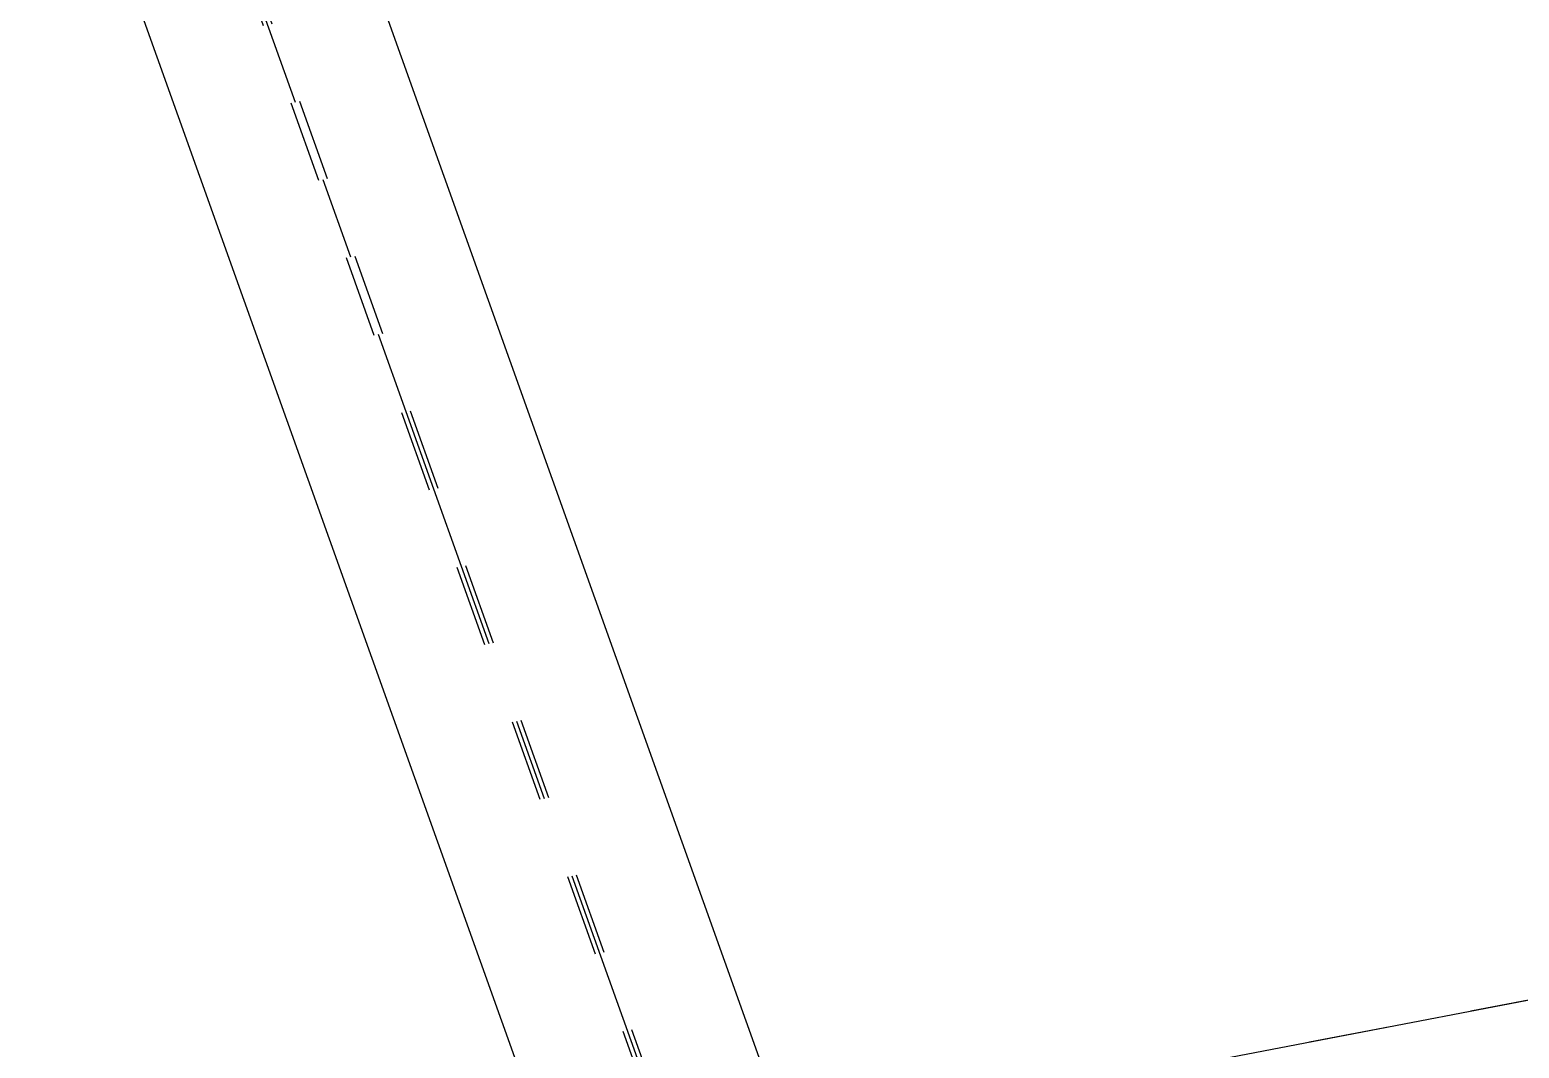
# Model space of a CAD drawing. Header units: metres. Extents: x 2681481 to 2682537, y 1228589 to 1229401.
# Drawn here: x 2681861.383 to 2681863.196, y 1228897.091 to 1228898.331 of the extents above; entities that cross this region are included whole.
import ezdxf

# ---------------------------------------------------------------- set-up
doc = ezdxf.new("R2010")
doc.units = ezdxf.units.M
for name, pattern in [('AUSGEZOGEN', [0]), ('PHANTOM2_S8', [0.6, 0.4, -0.1, 0, -0.1]), ('STRICHLINIE_S4', [0.2, 0.1, -0.1])]:
    doc.linetypes.add(name, pattern=pattern)
for name, color, linetype, lineweight in [('Standard', 7, 'AUSGEZOGEN', 25), ('TB_129#0 Kontur', 7, 'AUSGEZOGEN', 13), ('TB_134#Gebäude', 7, 'AUSGEZOGEN', 13)]:
    doc.layers.add(name, color=color, linetype=linetype, lineweight=lineweight)

msp = doc.modelspace()

# ---------------------------------------------------------------- linework, layer by layer
at = {"layer": 'Standard', "color": 252, "linetype": 'AUSGEZOGEN', "lineweight": 25, "transparency": 33554687}
for p, q in [((2681862.5531, 1228896.2917), (2681859.264, 1228905.4884)), ((2681862.2748, 1228896.2384), (2681859.0697, 1228905.2002))]:
    msp.add_line(p, q, dxfattribs=at)
at = {"layer": 'Standard', "color": 252, "linetype": 'PHANTOM2_S8', "lineweight": 25, "transparency": 33554687}
msp.add_line((2681862.414, 1228896.2651), (2681859.1668, 1228905.3443), dxfattribs=at)
at = {"layer": 'Standard', "color": 252, "linetype": 'STRICHLINIE_S4', "lineweight": 25, "transparency": 33554687}
for p, q in [((2681862.4192, 1228896.2661), (2681859.1704, 1228905.3497)), ((2681862.4087, 1228896.2641), (2681859.1632, 1228905.3389))]:
    msp.add_line(p, q, dxfattribs=at)
at = {"layer": 'TB_129#0 Kontur', "color": 252, "linetype": 'STRICHLINIE_S4', "lineweight": 18, "transparency": 33554687}
msp.add_line((2681864.4136, 1228897.3813), (2681858.8718, 1228896.3195), dxfattribs=at)
at = {"layer": 'TB_134#Gebäude', "color": 252, "linetype": 'AUSGEZOGEN', "lineweight": 25, "transparency": 33554687}
msp.add_line((2681862.4258, 1228897.0004), (2681869.0663, 1228898.2727), dxfattribs=at)

doc.saveas('drawing.dxf')
